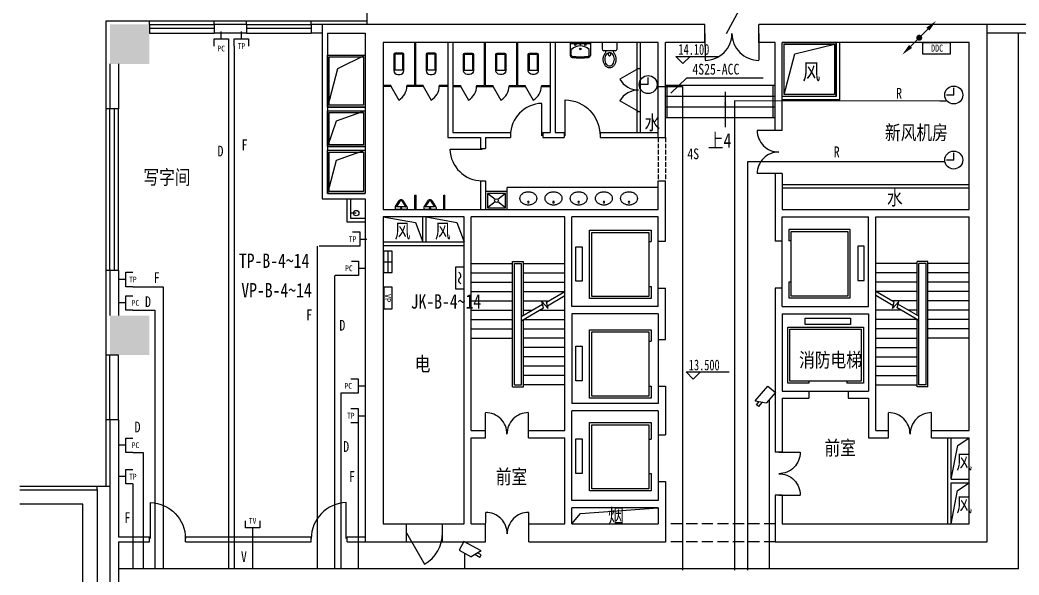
# Model space of a CAD drawing. Header units: millimetres. Extents: x -40825 to 38445, y -28915 to 29040.
# Drawn here: x -23048 to 4735, y 409 to 15854 of the extents above; entities that cross this region are included whole.
import ezdxf
from ezdxf.enums import TextEntityAlignment as Align

# ---------------------------------------------------------------- set-up
doc = ezdxf.new("R2010")
doc.units = ezdxf.units.MM
doc.linetypes.add('DASH', pattern=[0.35, 0.25, -0.1])
for name, color, linetype in [('COLUMN', 9, 'Continuous'), ('DD', 7, 'Continuous'), ('DIM', 3, 'Continuous'), ('EQUIP', 3, 'Continuous'), ('GROUND', 7, 'Continuous'), ('LVTRY', 6, 'Continuous'), ('LVTRY_WINDOW', 7, 'Continuous'), ('LWIRE', 4, 'Continuous'), ('S_SURFACE', 6, 'Continuous'), ('STAIR', 6, 'Continuous'), ('TEXT', 7, 'Continuous'), ('WALL', 4, 'Continuous'), ('WINDOW', 3, 'Continuous'), ('WIRE', 4, 'Continuous'), ('WLL1', 2, 'Continuous'), ('WLL2', 7, 'Continuous'), ('填充', 8, 'Continuous'), ('雨水管', 1, 'Continuous')]:
    doc.layers.add(name, color=color, linetype=linetype)
doc.styles.add('_COMPLEX', font='simsun.ttc', dxfattribs={"width": 0.6})
doc.styles.add('_SIMPLEX', font='simsun.ttc', dxfattribs={"width": 0.8})
doc.styles.add('DIM_FONT', font='simsun.ttc', dxfattribs={"width": 0.7})
doc.styles.add('HZ', font='', dxfattribs={"width": 0.7})
doc.styles.add('S', font='', dxfattribs={"width": 0.8})
doc.styles.get('HZ').set_extended_font_data('SimSun')
doc.styles.get('S').set_extended_font_data('SimSun')

# ---------------------------------------------------------------- blocks, each defined once
blk = doc.blocks.new('M_B14FAZ')
for p, q in [((-0.5, 0.5), (0.5, 0.5)), ((0.5, 0.0211), (-0.5, 0.0211)), ((-0.5, -0.5), (0.5, -0.5))]:
    blk.add_line(p, q)
blk = doc.blocks.new('M_B2IZH')
for p, q in [((-0.5, 0.5), (0.5, 0.5)), ((-0.5, -0.5), (0.5, -0.5))]:
    blk.add_line(p, q)
blk = doc.blocks.new('M_A2ZXL')
blk.add_line((-0.472, 0), (-0.472, -1))
blk.add_arc((-0.5, 0), 1, 271.6231, 0)
blk = doc.blocks.new('_LINKPT1')
blk.add_line((0, 0), (0, 0))
blk = doc.blocks.new('M_X40NMK')
for p, q in [((-0.5, 0.499), (-0.5, 0.999)), ((0.5, 0.999), (0.5, 0.499)), ((0.5, 0.499), (-0.5, 0.499)), ((0, 0.5), (0, 0))]:
    blk.add_line(p, q)
at = {"xscale": 0.002, "yscale": 0.002, "zscale": 0.002}
blk.add_blockref('_LINKPT1', (0, 0), dxfattribs=at)
at = {"style": '_COMPLEX', "width": 0.8, "flags": 8}
blk.add_attdef('$TEXT$', text='', height=0.4, dxfattribs=at).set_placement((0, 1), align=Align.MIDDLE_CENTER)
at = {"width": 0.8, "flags": 9}
blk.add_attdef('A', (0, 0), '', height=0.00002, dxfattribs=at)
blk = doc.blocks.new('_X0XZV')
for p, q in [((-0.5, 0.499), (-0.5, 0.999)), ((0.5, 0.999), (0.5, 0.499)), ((0.5, 0.499), (-0.5, 0.499)), ((0, 0.5), (0, 0))]:
    blk.add_line(p, q)
at = {"xscale": 0.002, "yscale": 0.002, "zscale": 0.002}
for p in [(-0.5, 0.999), (-0.5, 0.749), (0.5, 0.999), (0.5, 0.749), (0, 0), (0, 0)]:
    blk.add_blockref('_LINKPT1', p, dxfattribs=at)
at = {"style": '_SIMPLEX', "width": 0.8, "flags": 8}
blk.add_attdef('$TEXT$', text='', height=0.4, dxfattribs=at).set_placement((0, 1.176), align=Align.MIDDLE_CENTER)
at = {"flags": 9}
blk.add_attdef('A', (0, 0), '', height=0.00002, dxfattribs=at)
blk = doc.blocks.new('_FZH')
blk.add_solid([(0.5, 0.5), (0.5, -0.5), (-0.5, 0.5), (-0.5, -0.5)])
blk = doc.blocks.new('_LV4')
blk.add_lwpolyline([(0, -520, 0.078966), (92, -505, 0.088152), (166, -466, 0.105269), (218, -403, 0.121685), (235, -335, 0.121685), (218, -267, 0.105269), (166, -204, 0.088152), (92, -165, 0.078966), (0, -150, 0.078966), (-92, -165, 0.088152), (-166, -204, 0.105269), (-218, -267, 0.121685), (-235, -335, 0.121685), (-218, -403, 0.105269), (-166, -466, 0.088152), (-92, -505, 0.078966)], format="xyb", close=True)
blk.add_circle((0, -230), 20)
blk = doc.blocks.new('M_X41FTT')
for p, q in [((-0.5, 0.499), (-0.5, 0.999)), ((0.5, 0.999), (0.5, 0.499)), ((0.5, 0.499), (-0.5, 0.499)), ((0, 0.5), (0, 0))]:
    blk.add_line(p, q)
at = {"xscale": 0.002, "yscale": 0.002, "zscale": 0.002}
blk.add_blockref('_LINKPT1', (0, 0), dxfattribs=at)
at = {"style": '_COMPLEX', "width": 0.8, "flags": 8}
blk.add_attdef('$TEXT$', text='', height=0.4, dxfattribs=at).set_placement((0, 1), align=Align.MIDDLE_CENTER)
at = {"width": 0.8, "flags": 9}
blk.add_attdef('A', (0, 0), '', height=0.00002, dxfattribs=at)
blk = doc.blocks.new('M_A3PTU')
for p, q in [((-0.5, 0), (-0.499, -0.498)), ((0.5, 0), (0.499, -0.498))]:
    blk.add_line(p, q)
for centre, start, end in [((-0.498, -0.001), 269.885, 0.0763), ((0.498, -0.001), 179.9237, 270.115)]:
    blk.add_arc(centre, 0.498, start, end)
blk = doc.blocks.new('M_A1SFU')
blk.add_line((-0.5, 0), (0, -0.866))
blk.add_arc((-0.5, 0), 1, 300, 0)
blk = doc.blocks.new('M_I71UQN')
for p, q in [((-0.85, 0.1), (-0.557, 0.1)), ((-0.85, -0.1), (-0.85, 0.1)), ((-0.7, 0.35), (0.65, 0.35)), ((-0.7, 0.35), (-0.3, -0.35)), ((0.65, 0.35), (0.65, -0.35)), ((-0.85, -0.1), (-0.443, -0.1)), ((0.65, -0.35), (-0.3, -0.35))]:
    blk.add_line(p, q)
at = {"xscale": 0.002, "yscale": 0.002, "zscale": 0.002}
for p in [(0, 0.35), (0.65, 0), (0, -0.35)]:
    blk.add_blockref('_LINKPT1', p, dxfattribs=at)
at = {"width": 0.8, "flags": 9}
blk.add_attdef('A', (0, 0), '', height=0.00002, dxfattribs=at)
blk = doc.blocks.new('_LV7')
for p, q in [((-170, -61), (-170, 0)), ((-170, 0), (170, 0)), ((170, -61), (170, 0)), ((-162, -88), (-69, -231)), ((-124, -91), (-43, -216)), ((-116, -76), (116, -76)), ((43, -216), (124, -91)), ((69, -231), (162, -88))]:
    blk.add_line(p, q)
blk.add_circle((0, -38), 17.7)
for centre, radius, start, end in [((-120, -61), 50, 180, 213.0863), ((-116, -86), 10, 90, 213.0863), ((0, -191), 80, 210, 330), ((0, -191), 50, 210, 330), ((116, -86), 10, 326.9137, 90), ((120, -61), 50, 326.9137, 0)]:
    blk.add_arc(centre, radius, start, end)
blk = doc.blocks.new('_DBLK')
blk.add_line((-0.5, 0), (0, -0.866))
blk.add_arc((-0.5, 0), 1, 300, 0)
blk = doc.blocks.new('_LV6')
for p, q in [((-140, -340), (-140, -780)), ((-110, -340), (-110, -770)), ((100, -300), (-100, -300)), ((100, -330), (-100, -330)), ((110, -770), (110, -340)), ((140, -780), (140, -340)), ((140, -770), (-140, -770)), ((-30, -890), (30, -890))]:
    blk.add_line(p, q)
for centre, radius, start, end in [((-100, -340), 40, 90, 180), ((-100, -340), 10, 90, 180), ((100, -340), 40, 0, 90), ((100, -340), 10, 0, 90), ((-30, -780), 110, 180, 270), ((30, -780), 110, 270, 0)]:
    blk.add_arc(centre, radius, start, end)
blk = doc.blocks.new('M_Z31WKJ')
for p, q in [((0.75, 0.6), (-0.75, 0.6)), ((-0.75, 0.6), (-0.75, 0)), ((-0.75, 0.3), (0.75, 0.3)), ((-0.75, 0), (0.75, 0)), ((0, 0), (0, 0.6)), ((0.75, 0), (0.75, 0.6))]:
    blk.add_line(p, q)
for p in [(-0.75, 0.3), (0, 0.6), (0, 0), (0.75, 0.3)]:
    blk.add_blockref('_LINKPT1', p)
at = {"width": 0.8, "flags": 9}
blk.add_attdef('A', (0, 0), '', height=0.00002, dxfattribs=at)
blk = doc.blocks.new('M_Z0')
for p, q in [((0.75, 0.6), (-0.75, 0.6)), ((-0.75, 0.6), (-0.75, 0)), ((-0.75, 0), (0.75, 0)), ((0.75, 0), (0.75, 0.6))]:
    blk.add_line(p, q)
for p in [(-0.75, 0.3), (0, 0.6), (0, 0), (0.75, 0.3)]:
    blk.add_blockref('_LINKPT1', p)
at = {"width": 0.8, "flags": 9}
blk.add_attdef('A', (0, 0), '', height=0.00003, dxfattribs=at)
blk = doc.blocks.new('_Z0SRU')
for name, p, xscale, yscale, zscale in [('M_Z0', (0, -0.15), 0.5, 0.5, 0.5), ('_LINKPT1', (-0.375, 0), 0.004, 0.004, 0.004), ('_LINKPT1', (0, 0.15), 0.004, 0.004, 0.004), ('_LINKPT1', (0.375, 0), 0.004, 0.004, 0.004), ('_LINKPT1', (0, -0.15), 0.004, 0.004, 0.004)]:
    blk.add_blockref(name, p, dxfattribs=dict(xscale=xscale, yscale=yscale, zscale=zscale))
at = {"style": '_SIMPLEX', "flags": 8}
blk.add_attdef('$TEXT$', text='', height=0.2, dxfattribs=at).set_placement((0, 0), align=Align.MIDDLE_CENTER)
at = {"flags": 9}
blk.add_attdef('A', (0, 0), '', height=0.00004, dxfattribs=at)
blk = doc.blocks.new('_LV12')
for p, q in [((-250, -50), (-39, -219)), ((39, -219), (250, -50)), ((-250, -450), (-39, -281)), ((39, -281), (250, -450))]:
    blk.add_line(p, q)
for points in [[(300, -500), (300, 0), (-300, 0), (-300, -500)], [(250, -450), (250, -50), (-250, -50), (-250, -450)]]:
    blk.add_lwpolyline(points, close=True)
blk.add_circle((0, -250), 50)
blk = doc.blocks.new('M_Z7')
for p, q in [((-0.75, 0.6), (-0.75, 0)), ((0.75, 0.6), (-0.75, 0.6)), ((-0.75, 0), (0.75, 0)), ((0.75, 0), (0.75, 0.6))]:
    blk.add_line(p, q)
for centre, start, end in [((-0.16875, 0.16875), 37.8749837, 164.7448813), ((0.16875, 0.43125), 217.8749837, 344.7448813)]:
    blk.add_arc(centre, 0.21378, start, end)
for p in [(-0.75, 0.3), (0, 0.6), (0, 0), (0.75, 0.3)]:
    blk.add_blockref('_LINKPT1', p)
at = {"width": 0.8, "flags": 9}
blk.add_attdef('A', (0, 0), '', height=0.00003, dxfattribs=at)
blk.add_attdef('A', (0, 0), '', height=0.00003, dxfattribs=at)
blk = doc.blocks.new('_LV1')
for p, q in [((-280, 0), (280, 0)), ((-280, 0), (-280, -361)), ((280, 0), (280, -361)), ((-280, -29), (280, -29)), ((-251, -356), (-251, -214)), ((0, -29), (-90, -29)), ((-90, -29), (90, -29)), ((251, -356), (251, -215))]:
    blk.add_line(p, q)
for centre, radius in [((-139, -69), 15), ((1, -182), 24.9), ((0, -57), 8), ((139, -69), 15)]:
    blk.add_circle(centre, radius)
for centre, radius, start, end in [((-223, -214), 28, 133.1543, 180), ((0, -452), 354, 46.7581, 133.1543), ((223, -215), 28, 0, 46.7581), ((-224, -361), 56, 180, 263.481), ((-223, -356), 28, 180, 263.4984), ((0, 1600), 2029, 263.481, 276.519), ((0, 1600), 1997, 263.4984, 276.5122), ((223, -356), 28, 276.5122, 0), ((224, -361), 56, 276.519, 0)]:
    blk.add_arc(centre, radius, start, end)
blk = doc.blocks.new('_B0LUA')
at = {"linetype": 'DASH'}
for p, q in [((-0.5, 0.5), (0.5, 0.5)), ((-0.5, -0.5), (0.5, -0.5))]:
    blk.add_line(p, q, dxfattribs=at)
blk = doc.blocks.new('BGFH')
for p, q in [((-200, 200), (1000, 200)), ((-200, 200), (0, 0)), ((0, 0), (200, 200))]:
    blk.add_line(p, q)
at = {"style": 'HZ', "width": 0.7}
blk.add_attdef('BG', (-124, 245), '', height=300, dxfattribs=at)
blk = doc.blocks.new('M_A0GGR')
for p, q in [((-0.5, 0), (-0.25, -0.433)), ((0.5, 0), (0.25, -0.433))]:
    blk.add_line(p, q)
for centre, start, end in [((-0.5, 0), 300, 0), ((0.5, 0), 180, 240)]:
    blk.add_arc(centre, 0.5, start, end)
blk = doc.blocks.new('M_B3KKM')
at = {"linetype": 'DASH'}
for p, q in [((-0.5, 0.5), (0.5, 0.5)), ((-0.5, -0.5), (0.5, -0.5))]:
    blk.add_line(p, q, dxfattribs=at)
blk = doc.blocks.new('_LV5')
for p, q in [((210, 0), (-210, 0)), ((-210, 0), (-210, -180)), ((210, -180), (210, 0)), ((160, -230), (-160, -230)), ((-101, -230), (-101, -254)), ((101, -230), (101, -254))]:
    blk.add_line(p, q)
blk.add_lwpolyline([(-135, -469, 0.080312), (-123, -544, 0.089014), (-92, -602, 0.104918), (-46, -639, 0.119812), (0, -650, 0.119812), (46, -639, 0.104918), (92, -602, 0.089014), (123, -544, 0.080312), (135, -469, 0.080312), (123, -395, 0.089014), (92, -337, 0.104918), (46, -300, 0.119812), (0, -288, 0.119812), (-46, -300, 0.104918), (-92, -337, 0.089014), (-123, -395, 0.080312)], format="xyb", close=True)
for points in [[(-39, -318, 0.073567), (-36, -339, 0.084454), (-27, -356, 0.10642), (-14, -368, 0.129709), (0, -372, 0.129709), (14, -368, 0.10642), (27, -356, 0.084454), (36, -339, 0.073567), (39, -318, 0.073567), (36, -298, 0.014016), (35, -295, 0.10642)], [(-35, -295, 0.013578), (-36, -298, 0.073567), (-39, -318, 0.073567)]]:
    blk.add_lwpolyline(points, format="xyb")
for centre, radius, start, end in [((-160, -180), 50, 180, 270), ((-151, -254), 50, 314.8144, 0), ((151, -254), 50, 180, 225.2555), ((160, -180), 50, 270, 0), ((102, -469), 287, 161.6333, 180), ((102, -469), 287, 180, 198.3667), ((52, -453), 235, 141.2863, 161.6333), ((20, -427), 194, 134.8144, 141.2863), ((-20, -427), 194, 38.7137, 45.2555), ((-52, -453), 235, 18.3667, 38.7137), ((-102, -469), 287, 0, 18.3667), ((-102, -469), 287, 341.6333, 0), ((52, -486), 235, 198.3667, 218.7137), ((20, -512), 194, 218.7137, 242.6714), ((0, -551), 150, 242.6714, 270), ((0, -551), 150, 270, 297.3286), ((-20, -512), 194, 297.3286, 321.2863), ((-52, -486), 235, 321.2863, 341.6333)]:
    blk.add_arc(centre, radius, start, end)
blk = doc.blocks.new('M_Z17IIN')
for q in [(-0.4, 0), (0, 0.4)]:
    blk.add_line((0, 0), q)
blk.add_circle((0, 0), 0.5)
for p in [(-0.5, 0), (0, 0.5), (0.5, 0), (0, -0.5)]:
    blk.add_blockref('_LINKPT1', p)
at = {"width": 0.8, "flags": 9}
blk.add_attdef('A', (0, 0), '', height=0.00002, dxfattribs=at)
blk = doc.blocks.new('_ARROW')
blk.add_solid([(0, 0), (-1, 0.1), (-1, -0.1)])
blk = doc.blocks.new('_I4DUM')
for p, q in [((0.975, 0.78), (-0.975, 0.78)), ((-0.975, 0.78), (-0.975, 0)), ((0.975, 0), (0.975, 0.78)), ((-0.975, 0), (0.975, 0))]:
    blk.add_line(p, q)
at = {"xscale": 0.002, "yscale": 0.002, "zscale": 0.002}
for p in [(0, 0.78), (-0.975, 0.39), (0, 0), (0.975, 0.39)]:
    blk.add_blockref('_LINKPT1', p, dxfattribs=at)
at = {"style": '_SIMPLEX', "width": 0.75, "flags": 8}
blk.add_attdef('$TEXT$', text='', height=0.5, dxfattribs=at).set_placement((-0.035, 0.381), align=Align.MIDDLE_CENTER)
at = {"flags": 9}
blk.add_attdef('A', (0, 0), '', height=0.00002, dxfattribs=at)
blk = doc.blocks.new('_WRLD1')
for p, q in [((0.687, 0.687), (0.104, 0.104)), ((0.104, 0.104), (0.104, 0.104)), ((-0.104, -0.104), (-0.104, -0.104))]:
    blk.add_line(p, q)
at = {"const_width": 0.208}
blk.add_lwpolyline([(-0.104, 0, 1), (0.104, 0, 1)], format="xyb", close=True, dxfattribs=at)
blk.add_solid([(0.495, 0.707), (0.707, 0.495), (1.167, 1.167)])
at = {"width": 0.8, "flags": 9}
blk.add_attdef('A', (0, 0), '', height=0.00002, dxfattribs=at)
blk = doc.blocks.new('_WRLD2')
for p, q in [((0.104, 0.104), (0.104, 0.104)), ((-0.687, -0.687), (-0.104, -0.104)), ((-0.104, -0.104), (-0.104, -0.104))]:
    blk.add_line(p, q)
at = {"const_width": 0.208}
blk.add_lwpolyline([(0.104, 0, 1), (-0.104, 0, 1)], format="xyb", close=True, dxfattribs=at)
blk.add_solid([(-0.495, -0.707), (-0.707, -0.495), (-1.167, -1.167)])
at = {"width": 0.8, "flags": 9}
blk.add_attdef('A', (0, 0), '', height=0.00002, rotation=180, dxfattribs=at)

msp = doc.modelspace()

# ---------------------------------------------------------------- linework, layer by layer
at = {"layer": 'DD', "linetype": 'DASH'}
for q in [(4719.5, 15488.9), (-20307.8, 577.2)]:
    msp.add_line((4719.5, 577.2), q, dxfattribs=at)
at = {"layer": 'DD'}
for p, q in [((-4512.1, 14235.2), (-4947.5, 13814.3)), ((-2377.6, 14235.2), (-4512.1, 14235.2))]:
    msp.add_line(p, q, dxfattribs=at)
at = {"layer": 'GROUND'}
for p, q in [((-12297.8, 1828.9), (-11297.8, 1828.9)), ((-12297.8, 1328.9), (-11297.8, 1328.9))]:
    msp.add_line(p, q, dxfattribs=at)
for points in [[(-14497.8, 14878.9), (-13447.8, 14878.9), (-13447.8, 13428.9), (-14497.8, 13428.9)], [(-14447.8, 14828.9), (-13497.8, 14828.9), (-13497.8, 13478.9), (-14447.8, 13478.9)], [(-14497.8, 13328.9), (-13447.8, 13328.9), (-13447.8, 12328.9), (-14497.8, 12328.9)], [(-14447.8, 13278.9), (-13497.8, 13278.9), (-13497.8, 12378.9), (-14447.8, 12378.9)], [(-14497.8, 12228.9), (-13447.8, 12228.9), (-13447.8, 11028.9), (-14497.8, 11028.9)], [(-14447.8, 12178.9), (-13497.8, 12178.9), (-13497.8, 11078.9), (-14447.8, 11078.9)]]:
    msp.add_lwpolyline(points, close=True, dxfattribs=at)
for points in [[(-13447.8, 14878.9), (-14220.7, 14494.7), (-14497.8, 13428.9)], [(-13447.8, 13328.9), (-14255, 13042.5), (-14497.8, 12328.9)], [(-13447.8, 12228.9), (-14255, 11942.5), (-14497.8, 11028.9)]]:
    msp.add_lwpolyline(points, dxfattribs=at)
at = {"layer": 'LVTRY'}
for p, q in [((-12077.8, 15228.9), (-12077.8, 14028.9)), ((-12047.8, 15228.9), (-12047.8, 14028.9)), ((-10137.8, 15228.9), (-10137.8, 14028.9)), ((-10107.8, 15228.9), (-10107.8, 14028.9)), ((-9237.8, 15228.9), (-9237.8, 14028.9)), ((-9207.8, 15228.9), (-9207.8, 14028.9)), ((-12737.8, 14028.9), (-12947.8, 14028.9)), ((-12737.8, 13998.9), (-12947.8, 13998.9)), ((-12737.8, 14028.9), (-12737.8, 13998.9)), ((-12077.8, 14028.9), (-12287.8, 14028.9)), ((-12287.8, 14028.9), (-12287.8, 13998.9)), ((-11837.8, 13998.9), (-12287.8, 13998.9)), ((-11837.8, 14028.9), (-12047.8, 14028.9)), ((-11837.8, 14028.9), (-11837.8, 13998.9)), ((-11147.8, 14028.9), (-11387.8, 14028.9)), ((-11387.8, 14028.9), (-11387.8, 13998.9)), ((-11147.8, 13998.9), (-11387.8, 13998.9)), ((-11007.8, 14028.9), (-10797.8, 14028.9)), ((-11007.8, 13998.9), (-10797.8, 13998.9)), ((-10797.8, 14028.9), (-10797.8, 13998.9)), ((-10347.8, 14028.9), (-10137.8, 14028.9)), ((-10347.8, 14028.9), (-10347.8, 13998.9)), ((-10347.8, 13998.9), (-9897.8, 13998.9)), ((-10107.8, 14028.9), (-9897.8, 14028.9)), ((-9897.8, 14028.9), (-9897.8, 13998.9)), ((-9447.8, 14028.9), (-9237.8, 14028.9)), ((-9447.8, 14028.9), (-9447.8, 13998.9)), ((-9447.8, 13998.9), (-8997.8, 13998.9)), ((-9207.8, 14028.9), (-8997.8, 14028.9)), ((-8997.8, 14028.9), (-8997.8, 13998.9)), ((-8547.8, 14028.9), (-8307.8, 14028.9)), ((-8547.8, 14028.9), (-8547.8, 13998.9)), ((-8547.8, 13998.9), (-8307.8, 13998.9)), ((-5297.8, 11188.9), (-9497.8, 11188.9)), ((-9497.8, 11078.9), (-9497.8, 11188.9)), ((-12062.8, 10578.9), (-12062.8, 10978.9)), ((-12062.8, 10978.9), (-12032.8, 10978.9)), ((-12032.8, 10578.9), (-12032.8, 10978.9)), ((-11262.8, 10578.9), (-11262.8, 10978.9)), ((-11262.8, 10978.9), (-11232.8, 10978.9)), ((-11232.8, 10578.9), (-11232.8, 10978.9))]:
    msp.add_line(p, q, dxfattribs=at)
at = {"layer": 'S_SURFACE'}
for p, q in [((-13397.8, 21226.4), (-13397.8, 15728.9)), ((-19447.8, 15728.9), (-19447.8, 15828.9)), ((-17647.8, 15728.9), (-17647.8, 15828.9)), ((-16747.8, 15728.9), (-16747.8, 15828.9)), ((-14947.8, 15728.9), (-14947.8, 15828.9)), ((-20547.8, 13378.9), (-20647.8, 13378.9)), ((-20547.8, 8878.9), (-20647.8, 8878.9)), ((-20547.8, 6528.9), (-20647.8, 6528.9)), ((-20547.8, 6528.9), (-20647.8, 6528.9)), ((-20547.8, 4728.9), (-20647.8, 4728.9)), ((-23047.8, 2878.9), (-20547.8, 2878.9)), ((-20897.8, 2778.9), (-20897.8, 2878.9))]:
    msp.add_line(p, q, dxfattribs=at)
msp.add_lwpolyline([(-20647.8, 2878.9), (-20647.8, 15828.9), (-13397.8, 15828.9)], dxfattribs=at)
at = {"layer": 'STAIR'}
for p, q in [((-2047.8, 14028.9), (-5097.8, 14028.9)), ((-2047.8, 13728.9), (-5097.8, 13728.9)), ((-2047.8, 13428.9), (-5097.8, 13428.9)), ((-2047.8, 13128.9), (-5097.8, 13128.9)), ((-5555.3, 9688.5), (-5496.4, 9688.5)), ((-5297.8, 8395.2), (-5297.8, 9695.2)), ((-1847.8, 8395.2), (-1847.8, 9695.2)), ((-1607.8, 9707.2), (-1666.6, 9707.2)), ((-10497.8, 9078.9), (-9347.8, 9078.9)), ((-9347.8, 5648.9), (-9347.8, 9128.9)), ((-9347.8, 9128.9), (-9047.8, 9128.9)), ((-9297.8, 5698.9), (-9297.8, 9078.9)), ((-9297.8, 9078.9), (-9097.8, 9078.9)), ((-9097.8, 5698.9), (-9097.8, 9078.9)), ((-9047.8, 7635), (-9047.8, 9128.9)), ((-9047.8, 9078.9), (-7897.8, 9078.9)), ((1902.2, 9078.9), (752.2, 9078.9)), ((2202.2, 9128.9), (1902.2, 9128.9)), ((1902.2, 7635), (1902.2, 9128.9)), ((1952.2, 5698.9), (1952.2, 9078.9)), ((2152.2, 9078.9), (1952.2, 9078.9)), ((2152.2, 5698.9), (2152.2, 9078.9)), ((2202.2, 5648.9), (2202.2, 9128.9)), ((3352.2, 9078.9), (2202.2, 9078.9)), ((-10497.8, 8818.9), (-9347.8, 8818.9)), ((-9047.8, 8818.9), (-7897.8, 8818.9)), ((1902.2, 8818.9), (752.2, 8818.9)), ((3352.2, 8818.9), (2202.2, 8818.9)), ((-10497.8, 8558.9), (-9347.8, 8558.9)), ((-9047.8, 8558.9), (-7897.8, 8558.9)), ((-5555.3, 8438.5), (-5496.4, 8438.5)), ((-1607.8, 8557.2), (-1666.6, 8557.2)), ((1902.2, 8558.9), (752.2, 8558.9)), ((3352.2, 8558.9), (2202.2, 8558.9)), ((-10497.8, 8298.9), (-9347.8, 8298.9)), ((-9047.8, 8298.9), (-7897.8, 8298.9)), ((-8407.9, 8004.5), (-7897.8, 8298.9)), ((-8381.9, 7904), (-7897.8, 8183.5)), ((1902.2, 8298.9), (752.2, 8298.9)), ((1262.2, 8004.5), (752.2, 8298.9)), ((1236.3, 7904), (752.2, 8183.5)), ((3352.2, 8298.9), (2202.2, 8298.9)), ((-10497.8, 8038.9), (-9347.8, 8038.9)), ((-9091.1, 7610), (-8513.7, 7943.3)), ((-9091.1, 7494.5), (-8487.8, 7842.8)), ((-9047.8, 8038.9), (-8348.2, 8038.9)), ((-8487.8, 7842.8), (-8534.5, 8023.7)), ((-8534.5, 8023.7), (-8361.2, 7823.6)), ((-8361.2, 7823.6), (-8407.9, 8004.5)), ((1902.2, 8038.9), (1202.5, 8038.9)), ((1388.8, 8023.7), (1215.5, 7823.6)), ((1215.5, 7823.6), (1262.2, 8004.5)), ((1342.1, 7842.8), (1388.8, 8023.7)), ((1945.5, 7494.5), (1342.1, 7842.8)), ((1945.5, 7610), (1368.1, 7943.3)), ((3352.2, 8038.9), (2202.2, 8038.9)), ((-10497.8, 7778.9), (-9347.8, 7778.9)), ((-10497.8, 7518.9), (-9347.8, 7518.9)), ((-9047.8, 7778.9), (-8798.5, 7778.9)), ((-9047.8, 5648.9), (-9047.8, 7519.5)), ((-9047.8, 7518.9), (-7897.8, 7518.9)), ((-8598.5, 7778.9), (-7897.8, 7778.9)), ((1452.8, 7778.9), (752.2, 7778.9)), ((1902.2, 7518.9), (752.2, 7518.9)), ((1902.2, 7778.9), (1652.8, 7778.9)), ((1902.2, 5648.9), (1902.2, 7519.5)), ((3352.2, 7778.9), (2202.2, 7778.9)), ((3352.2, 7518.9), (2202.2, 7518.9)), ((-10497.8, 7258.9), (-9347.8, 7258.9)), ((-9047.8, 7258.9), (-7897.8, 7258.9)), ((1902.2, 7258.9), (752.2, 7258.9)), ((3352.2, 7258.9), (2202.2, 7258.9)), ((-10497.8, 6998.9), (-9347.8, 6998.9)), ((-7897.8, 6998.9), (-9047.8, 6998.9)), ((-5297.8, 6962.7), (-5297.8, 5662.7)), ((752.2, 6998.9), (1902.2, 6998.9)), ((3352.2, 6998.9), (2202.2, 6998.9)), ((-7897.8, 6738.9), (-9047.8, 6738.9)), ((-5555.3, 6918.3), (-5496.4, 6918.3)), ((752.2, 6738.9), (1902.2, 6738.9)), ((-7897.8, 6478.9), (-9047.8, 6478.9)), ((752.2, 6478.9), (1902.2, 6478.9)), ((-7897.8, 6218.9), (-9047.8, 6218.9)), ((752.2, 6218.9), (1902.2, 6218.9)), ((-7897.8, 5958.9), (-9047.8, 5958.9)), ((752.2, 5958.9), (1902.2, 5958.9)), ((-9347.8, 5648.9), (-9047.8, 5648.9)), ((-9297.8, 5698.9), (-9097.8, 5698.9)), ((-7897.8, 5698.9), (-9047.8, 5698.9)), ((-5555.3, 5668.3), (-5496.4, 5668.3)), ((-1106.8, 5806.8), (-1106.8, 5748)), ((-56.8, 5806.8), (-56.8, 5748)), ((752.2, 5698.9), (1902.2, 5698.9)), ((2202.2, 5648.9), (1902.2, 5648.9)), ((2152.2, 5698.9), (1952.2, 5698.9)), ((-1113.1, 5528.9), (-13.1, 5528.9)), ((-5555.3, 4188.5), (-5496.4, 4188.5)), ((-5297.8, 4312.7), (-5297.8, 3012.7)), ((-5555.3, 3238.5), (-5496.4, 3238.5))]:
    msp.add_line(p, q, dxfattribs=at)
for points in [[(-3435.5, 13858.7), (-3435.5, 12868.2)], [(-1666.6, 8557.2), (-1666.6, 8119.7), (44, 8119.7), (44, 10019.7), (-1666.6, 10019.7), (-1666.6, 9707.2)], [(-5496.4, 8438.5), (-5496.4, 8101), (-7207.1, 8101), (-7207.1, 10001), (-5496.4, 10001), (-5496.4, 9688.5)], [(-5496.4, 5668.3), (-5496.4, 5330.8), (-7207.1, 5330.8), (-7207.1, 7230.8), (-5496.4, 7230.8), (-5496.4, 6918.3)], [(-1106.8, 5748), (-1694.3, 5748), (-1694.3, 7308.6), (405.7, 7308.6), (405.7, 5748), (-56.8, 5748)], [(-5496.4, 3238.5), (-5496.4, 2751), (-7207.1, 2751), (-7207.1, 4651), (-5496.4, 4651), (-5496.4, 4188.5)]]:
    msp.add_lwpolyline(points, dxfattribs=at)
for points in [[(-5555.3, 9942.2), (-5555.3, 8159.8), (-7148.3, 8159.8), (-7148.3, 9942.2)], [(-1607.8, 9960.8), (-1607.8, 8178.5), (-14.8, 8178.5), (-14.8, 9960.8)], [(-7414.4, 9544.4), (-7414.4, 8582.6), (-7590.8, 8582.6), (-7590.8, 9544.4)], [(251.3, 9563), (251.3, 8601.3), (427.8, 8601.3), (427.8, 9563)], [(49, 7384.2), (-1212.7, 7384.2), (-1212.7, 7560.6), (49, 7560.6)], [(346.8, 5806.8), (-1635.5, 5806.8), (-1635.5, 7249.8), (346.8, 7249.8)], [(-5555.3, 7171.9), (-5555.3, 5389.6), (-7148.3, 5389.6), (-7148.3, 7171.9)], [(-7414.4, 6774.1), (-7414.4, 5812.4), (-7590.8, 5812.4), (-7590.8, 6774.1)], [(-5555.3, 4592.2), (-5555.3, 2809.8), (-7148.3, 2809.8), (-7148.3, 4592.2)], [(-7414.4, 4194.4), (-7414.4, 3232.6), (-7590.8, 3232.6), (-7590.8, 4194.4)]]:
    msp.add_lwpolyline(points, close=True, dxfattribs=at)
for points in [[(-9913, 5604.7, 0, 0, 0), (-9913, 9473.9, 0, 0, 0), (-8492.4, 9473.9, 0, 0, 0), (-8492.4, 8558.9, 100, 0, 0), (-8492.4, 8298.9, 0, 0, 0)], [(2767.3, 5604.7, 0, 0, 0), (2767.3, 9473.9, 0, 0, 0), (1346.7, 9473.9, 0, 0, 0), (1346.7, 8558.9, 100, 0, 0), (1346.7, 8298.9, 0, 0, 0)], [(-8492.4, 5604.7, 0, 0, 0), (-8492.4, 7518.9, 100, 0, 0), (-8492.4, 7778.9, 0, 0, 0)], [(1346.7, 5604.7, 0, 0, 0), (1346.7, 7518.9, 100, 0, 0), (1346.7, 7778.9, 0, 0, 0)]]:
    msp.add_lwpolyline(points, format="xyseb", dxfattribs=at)
at = {"layer": 'TEXT'}
for p, q in [((-5047.8, 13128.9), (-5047.8, 14028.9)), ((-2097.8, 13128.9), (-2097.8, 14028.9)), ((2852.2, 3078.9), (3352.2, 3078.9)), ((2852.2, 2978.9), (3352.2, 2978.9))]:
    msp.add_line(p, q, dxfattribs=at)
for points in [[(-3397.8, 15477.3), (-1431, 19114.5), (418.8, 19114.5)], [(-1797.8, 13778.9), (-1495.4, 14912.3), (-397.8, 15178.9)], [(-12947.8, 10378.9), (-12048.7, 10218.9), (-11847.8, 9679)], [(-11747.8, 10378.9), (-10898.8, 10218.9), (-10697.8, 9679)], [(2852.2, 3078.9), (3032.2, 4010.7), (3352.2, 4228.9)], [(2852.2, 1828.9), (3024.7, 2765.2), (3352.2, 2978.9)], [(-7697.8, 1828.9), (-7459.6, 2118), (-5297.8, 2278.9)]]:
    msp.add_lwpolyline(points, dxfattribs=at)
for points in [[(-1847.8, 15228.9), (-347.8, 15228.9), (-347.8, 13728.9), (-1847.8, 13728.9)], [(-1797.8, 15178.9), (-397.8, 15178.9), (-397.8, 13778.9), (-1797.8, 13778.9)]]:
    msp.add_lwpolyline(points, close=True, dxfattribs=at)
at = {"layer": 'WALL'}
for p, q in [((-19447.8, 15728.9), (-19447.8, 15488.9)), ((-16747.8, 15728.9), (-17647.8, 15728.9)), ((-17647.8, 15728.9), (-17647.8, 15488.9)), ((-16747.8, 15728.9), (-16747.8, 15488.9)), ((-14647.8, 15728.9), (-14947.8, 15728.9)), ((-14947.8, 15728.9), (-14947.8, 15488.9)), ((10852.2, 15728.9), (3852.2, 15728.9)), ((-16747.8, 15488.9), (-17647.8, 15488.9)), ((-14647.8, 15488.9), (-14947.8, 15488.9)), ((5452.2, 15488.9), (3852.2, 15488.9)), ((-11147.8, 15228.9), (-11147.8, 12578.9)), ((-11007.8, 15228.9), (-11007.8, 12718.9)), ((-8307.8, 15228.9), (-8307.8, 12718.9)), ((-8167.8, 15228.9), (-8167.8, 12718.9)), ((-347.8, 13728.9), (-347.8, 15228.9)), ((-247.8, 13628.9), (-247.8, 15228.9)), ((-20547.8, 14628.9), (-20547.8, 13378.9)), ((-20307.8, 14628.9), (-20307.8, 13378.9)), ((-347.8, 13728.9), (-1847.8, 13728.9)), ((-247.8, 13628.9), (-1847.8, 13628.9)), ((-20307.8, 13378.9), (-20547.8, 13378.9)), ((-14497.8, 13428.9), (-13447.8, 13428.9)), ((-14497.8, 13328.9), (-13447.8, 13328.9)), ((-11147.8, 12578.9), (-10237.8, 12578.9)), ((-11007.8, 12718.9), (-9407.8, 12718.9)), ((-10237.8, 12578.9), (-10237.8, 12278.9)), ((-10097.8, 12578.9), (-9407.8, 12578.9)), ((-10097.8, 12578.9), (-10097.8, 12278.9)), ((-9407.8, 12718.9), (-9407.8, 12578.9)), ((-8507.8, 12718.9), (-8307.8, 12718.9)), ((-8507.8, 12718.9), (-8507.8, 12578.9)), ((-8507.8, 12578.9), (-7916.7, 12578.9)), ((-8167.8, 12718.9), (-7916.7, 12718.9)), ((-7916.7, 12718.9), (-7916.7, 12578.9)), ((-6916.7, 12718.9), (-5297.8, 12718.9)), ((-6916.7, 12718.9), (-6916.7, 12578.9)), ((-6916.7, 12578.9), (-5297.8, 12578.9)), ((-14497.8, 12328.9), (-13447.8, 12328.9)), ((-14497.8, 12228.9), (-13447.8, 12228.9)), ((-10237.8, 12278.9), (-10097.8, 12278.9)), ((-10237.8, 11378.9), (-10237.8, 10578.9)), ((-10237.8, 11378.9), (-10097.8, 11378.9)), ((-10097.8, 11378.9), (-10097.8, 10578.9)), ((-20307.8, 8878.9), (-20547.8, 8878.9)), ((-20547.8, 8878.9), (-20547.8, 7628.9)), ((-20307.8, 8878.9), (-20307.8, 7628.9)), ((-20307.8, 6528.9), (-20547.8, 6528.9)), ((-20547.8, 4728.9), (-20547.8, -471.1)), ((-20307.8, 4728.9), (-20547.8, 4728.9)), ((-20307.8, 4728.9), (-20307.8, 1468.9)), ((-20307.8, 1468.9), (-19447.8, 1468.9)), ((-19447.8, 1328.9), (-19447.8, 1468.9)), ((-18447.8, 1468.9), (-14947.8, 1468.9)), ((-18447.8, 1328.9), (-18447.8, 1468.9)), ((-14947.8, 1328.9), (-14947.8, 1468.9)), ((-13947.8, 1328.9), (-13947.8, 1468.9)), ((-13947.8, 1468.9), (-13447.8, 1468.9)), ((-20307.8, 1328.9), (-20307.8, -471.1)), ((-20307.8, 1328.9), (-19447.8, 1328.9)), ((-18447.8, 1328.9), (-14947.8, 1328.9)), ((-13947.8, 1328.9), (-13447.8, 1328.9))]:
    msp.add_line(p, q, dxfattribs=at)
at = {"layer": 'WIRE'}
for p, q in [((-17251.4, 15129.3), (-17251.4, 577.2)), ((-17089.5, 15129.3), (-17089.5, 577.2)), ((-14774.8, 577.2), (-14774.8, 9556.7)), ((-13798.1, 9556.7), (-14725.4, 9556.7)), ((-14301.7, 8744.2), (-14301.7, 577.2)), ((-13829.3, 8744.2), (-14283.6, 8744.2)), ((-19908.2, 8431.8), (-19069.4, 8431.8)), ((-19069.4, 8431.8), (-19069.4, 577.2)), ((-19908.2, 7781.3), (-19298.4, 7781.3)), ((-19298.4, 7781.3), (-19298.4, 577.2)), ((-14124.3, 5470.6), (-14124.3, 577.2)), ((-13847.4, 5470.6), (-14124.3, 5470.6)), ((-2205.1, 577.2), (-2205.1, 5287.9)), ((-13647.4, 4643.3), (-13647.4, 577.2)), ((-19908.2, 3821.6), (-19623.6, 3821.6)), ((-19623.6, 3821.6), (-19623.6, 577.2)), ((-19908.2, 2947), (-19908.2, 577.2)), ((-16578.3, 1518.9), (-16578.3, 577.2)), ((-10682.8, 1015.8), (-10682.8, 577.2))]:
    msp.add_line(p, q, dxfattribs=at)
at = {"layer": 'WLL1'}
for p, q in [((-3997.8, 15728.9), (-14647.8, 15728.9)), ((-14647.8, 15728.9), (-14647.8, 10878.9)), ((-13297.8, 15728.9), (-13447.8, 15728.9)), ((-3997.8, 15228.9), (-3997.8, 15728.9)), ((3852.2, 15728.9), (-2497.8, 15728.9)), ((-2497.8, 15228.9), (-2497.8, 15728.9)), ((3852.2, 1328.9), (3852.2, 15728.9)), ((-14497.8, 15488.9), (-14497.8, 11028.9)), ((-14497.8, 15488.9), (-13447.8, 15488.9)), ((-13447.8, 15488.9), (-13447.8, 11028.9)), ((-13447.8, 15488.9), (-13447.8, 11028.9)), ((-5297.8, 15228.9), (-12947.8, 15228.9)), ((-12947.8, 15228.9), (-12947.8, 10578.9)), ((-5297.8, 12578.9), (-5297.8, 15228.9)), ((-3997.8, 15228.9), (-5097.8, 15228.9)), ((-5097.8, 12578.9), (-5097.8, 15228.9)), ((-2047.8, 15228.9), (-2497.8, 15228.9)), ((-2047.8, 12779), (-2047.8, 15228.9)), ((3352.2, 15228.9), (-1847.8, 15228.9)), ((-1847.8, 12779), (-1847.8, 15228.9)), ((3352.2, 10578.9), (3352.2, 15228.9)), ((-5297.8, 12578.9), (-5097.8, 12578.9)), ((-1847.8, 12779), (-2047.8, 12779)), ((-2047.8, 11579), (-2047.8, 9695.2)), ((-1847.8, 11579), (-2047.8, 11579)), ((-1847.8, 11579), (-1847.8, 10578.9)), ((-5297.8, 10578.9), (-5297.8, 11378.9)), ((-5297.8, 11378.9), (-5097.8, 11378.9)), ((-5097.8, 9695.2), (-5097.8, 11378.9)), ((-14647.8, 10878.9), (-13447.8, 10878.9)), ((-14497.8, 11028.9), (-13447.8, 11028.9)), ((-13447.8, 10878.9), (-13447.8, 1328.9)), ((-12947.8, 10578.9), (-5297.8, 10578.9)), ((-1847.8, 10578.9), (3352.2, 10578.9)), ((-12947.8, 10378.9), (-12947.8, 1828.9)), ((-10697.8, 10378.9), (-12947.8, 10378.9)), ((-10697.8, 1828.9), (-10697.8, 10378.9)), ((-10497.8, 4428.9), (-10497.8, 10378.9)), ((-7897.8, 10378.9), (-10497.8, 10378.9)), ((-7897.8, 4428.9), (-7897.8, 10378.9)), ((-5297.8, 10378.9), (-7697.8, 10378.9)), ((-5297.8, 10378.9), (-7697.8, 10378.9)), ((-7497.8, 10378.9), (-7697.8, 10378.9)), ((-7697.8, 7878.9), (-7697.8, 10378.9)), ((-5297.8, 9695.2), (-5297.8, 10378.9)), ((-1847.8, 10378.9), (552.2, 10378.9)), ((-1847.8, 9695.2), (-1847.8, 10378.9)), ((552.2, 7878.9), (552.2, 10378.9)), ((752.2, 4428.9), (752.2, 10378.9)), ((752.2, 10378.9), (3352.2, 10378.9)), ((3352.2, 4428.9), (3352.2, 10378.9)), ((3352.2, 4428.9), (3352.2, 10378.9)), ((-5297.8, 9695.2), (-5097.8, 9695.2)), ((-1847.8, 9695.2), (-2047.8, 9695.2)), ((-5297.8, 7878.9), (-5297.8, 8395.2)), ((-5297.8, 8395.2), (-5097.8, 8395.2)), ((-5097.8, 6962.7), (-5097.8, 8395.2)), ((-2047.8, 8395.2), (-2047.8, 3829.4)), ((-1847.8, 8395.2), (-2047.8, 8395.2)), ((-1847.8, 7878.9), (-1847.8, 8395.2)), ((-5297.8, 7878.9), (-7697.8, 7878.9)), ((-1847.8, 7878.9), (552.2, 7878.9)), ((-5297.8, 7678.9), (-7697.8, 7678.9)), ((-7697.8, 7678.9), (-7697.8, 5178.9)), ((-5297.8, 7678.9), (-5297.8, 6962.7)), ((-1847.8, 7678.9), (552.2, 7678.9)), ((-1847.8, 7678.9), (-1847.8, 5528.9)), ((552.2, 7678.9), (552.2, 5528.9)), ((-5297.8, 6962.7), (-5097.8, 6962.7)), ((-5297.8, 5662.7), (-5097.8, 5662.7)), ((-5297.8, 5662.7), (-5297.8, 5178.9)), ((-5097.8, 5662.7), (-5097.8, 4312.7)), ((-1847.8, 5528.9), (-1113.1, 5528.9)), ((-1847.8, 5328.9), (-1847.8, 3829.4)), ((-1847.8, 5328.9), (-1113.1, 5328.9)), ((-1113.1, 5528.9), (-1113.1, 5328.9)), ((-13.1, 5528.9), (-13.1, 5328.9)), ((-13.1, 5528.9), (552.2, 5528.9)), ((-13.1, 5328.9), (552.2, 5328.9)), ((552.2, 5328.9), (552.2, 4228.9)), ((-5297.8, 5178.9), (-7697.8, 5178.9)), ((-5297.8, 4978.9), (-7697.8, 4978.9)), ((-7697.8, 2478.9), (-7697.8, 4978.9)), ((-5297.8, 4978.9), (-5297.8, 4312.7)), ((-10497.8, 4428.9), (-10104.3, 4428.9)), ((-10497.8, 1828.9), (-10497.8, 4228.9)), ((-10497.8, 4228.9), (-10104.3, 4228.9)), ((-10104.3, 4228.9), (-10104.3, 4428.9)), ((-8904.3, 4228.9), (-8904.3, 4428.9)), ((-8904.3, 4428.9), (-7897.8, 4428.9)), ((-8904.3, 4228.9), (-7897.8, 4228.9)), ((-7897.8, 1828.9), (-7897.8, 4228.9)), ((-5297.8, 4312.7), (-5097.8, 4312.7)), ((552.2, 4228.9), (1105.8, 4228.9)), ((752.2, 4428.9), (1105.8, 4428.9)), ((1105.8, 4228.9), (1105.8, 4428.9)), ((2305.8, 4228.9), (2305.8, 4428.9)), ((2305.8, 4428.9), (3352.2, 4428.9)), ((2305.8, 4228.9), (3352.2, 4228.9)), ((3352.2, 1828.9), (3352.2, 4228.9)), ((-1847.8, 3829.4), (-2047.8, 3829.4)), ((-23047.8, 2778.9), (-20897.8, 2778.9)), ((-20897.8, 2778.9), (-20897.8, -8671.1)), ((-5297.8, 3012.7), (-5097.8, 3012.7)), ((-5297.8, 3012.7), (-5297.8, 2478.9)), ((-5097.8, 3012.7), (-5097.8, 1828.9)), ((-2047.8, 2629.4), (-2047.8, 1828.9)), ((-1847.8, 2629.4), (-2047.8, 2629.4)), ((-1847.8, 2629.4), (-1847.8, 1828.9)), ((-21297.8, 2378.9), (-23047.8, 2378.9)), ((-21297.8, -6721.1), (-21297.8, 2378.9)), ((-5297.8, 2478.9), (-7697.8, 2478.9)), ((-5297.8, 2278.9), (-7697.8, 2278.9)), ((-7697.8, 1828.9), (-7697.8, 2278.9)), ((-5297.8, 2278.9), (-5297.8, 1828.9)), ((-12947.8, 1828.9), (-12297.8, 1828.9)), ((-12297.8, 1328.9), (-12297.8, 1828.9)), ((-11297.8, 1828.9), (-10697.8, 1828.9)), ((-11297.8, 1328.9), (-11297.8, 1828.9)), ((-10497.8, 1828.9), (-10098, 1828.9)), ((-10098, 1328.9), (-10098, 1828.9)), ((-8898, 1328.9), (-8898, 1828.9)), ((-8898, 1828.9), (-7897.8, 1828.9)), ((-7697.8, 1828.9), (-5297.8, 1828.9)), ((-5097.8, 1828.9), (-5097.8, 1328.9)), ((-2047.8, 1828.9), (-2047.8, 1328.9)), ((-1847.8, 1828.9), (3352.2, 1828.9)), ((-13447.8, 1328.9), (-12297.8, 1328.9)), ((-11297.8, 1328.9), (-10098, 1328.9)), ((-8898, 1328.9), (-5097.8, 1328.9)), ((-5297.8, 1328.9), (-5097.8, 1328.9)), ((-2047.8, 1328.9), (3852.2, 1328.9))]:
    msp.add_line(p, q, dxfattribs=at)
at = {"layer": 'WLL2'}
for p, q in [((-5897.8, 15228.9), (-5897.8, 12718.9)), ((-5797.8, 15228.9), (-5797.8, 12718.9)), ((-5897.8, 14503.9), (-5797.8, 14503.9)), ((-5897.8, 13303.9), (-5797.8, 13303.9)), ((-1847.8, 11278.9), (3352.2, 11278.9)), ((-1847.8, 11178.9), (3352.2, 11178.9)), ((-11847.8, 9679), (-11847.8, 10378.9)), ((-11747.8, 9679), (-11747.8, 10378.9)), ((-12947.8, 9679), (-10697.8, 9679)), ((-12947.8, 9579), (-10697.8, 9579)), ((2752.2, 1828.9), (2752.2, 4228.9)), ((2852.2, 3078.9), (2852.2, 4228.9)), ((2852.2, 1828.9), (2852.2, 2978.9))]:
    msp.add_line(p, q, dxfattribs=at)
at = {"layer": '填充', "color": 4}
for p, q in [((-5328.6, 14006.5), (-4619.7, 14006.5)), ((-4619.7, 14006.5), (-4619.7, 540.5)), ((-3177.5, 13599.4), (-3177.5, 540.5)), ((2531.8, 13590.5), (-3177.5, 13599.4)), ((2704.9, 13590.5), (2531.8, 13590.5)), ((-2817, 11906.3), (-2817, 540.5)), ((2497.2, 11906.3), (-2817, 11906.3)), ((2670.3, 11906.3), (2497.2, 11906.3))]:
    msp.add_line(p, q, dxfattribs=at)
at = {"layer": '雨水管'}
for p, q in [((-13947.8, 10228.9), (-13947.8, 10878.9)), ((-13847.8, 10328.9), (-13847.8, 10878.9)), ((-13697.8, 10478.9), (-13847.8, 10478.9)), ((-13447.8, 10328.9), (-13847.8, 10328.9)), ((-13447.8, 10228.9), (-13947.8, 10228.9))]:
    msp.add_line(p, q, dxfattribs=at)
msp.add_circle((-13697.8, 10478.9), 75, dxfattribs=at)

# ---------------------------------------------------------------- block references
at = {"layer": 'COLUMN', "xscale": 1100, "yscale": 1100, "zscale": 1100}
for p in [(-19997.8, 15178.9), (-19997.8, 7078.9)]:
    msp.add_blockref('_FZH', p, dxfattribs=at)
at = {"layer": 'DIM'}
for p, values in [((-4611.1, 14640.8), {'BG': '14.100'}), ((-4323.2, 5859.5), {'BG': '13.500'})]:
    msp.add_blockref('BGFH', p, dxfattribs=at).add_auto_attribs(values)
at = {"layer": 'EQUIP'}
ref = msp.add_blockref('_X0XZV', (-17451.4, 15528.9), dxfattribs=dict(at, xscale=400, yscale=400, zscale=400, rotation=180))
ref.add_attrib('$TEXT$', 'PC', dxfattribs={"layer": '0', "height": 160, "style": '_SIMPLEX', "width": 0.8, "flags": 8}).set_placement((-17451.6, 15058.6), align=Align.MIDDLE_CENTER)
ref = msp.add_blockref('M_X40NMK', (-16889.5, 15528.9), dxfattribs=dict(at, xscale=400, yscale=400, zscale=400, rotation=180))
ref.add_attrib('$TEXT$', 'TP', dxfattribs={"layer": '0', "height": 160, "style": '_COMPLEX', "width": 0.8, "flags": 8}).set_placement((-16889.5, 15128.9), align=Align.MIDDLE_CENTER)
ref = msp.add_blockref('_I4DUM', (2443, 15222.2), dxfattribs=dict(at, xscale=400, yscale=400, zscale=400, rotation=180))
ref.add_attrib('$TEXT$', 'DDC', dxfattribs={"layer": '0', "height": 200, "style": '_SIMPLEX', "width": 0.75, "flags": 8}).set_placement((2457.1, 15069.9), align=Align.MIDDLE_CENTER)
at = {"layer": 'EQUIP', "color": 2, "xscale": 500, "yscale": 500, "zscale": 500}
for p in [(-5578.6, 14056.5), (2920.3, 13766), (2920.3, 11956.3)]:
    msp.add_blockref('M_Z17IIN', p, dxfattribs=at)
at = {"layer": 'EQUIP'}
ref = msp.add_blockref('M_X40NMK', (-13398.5, 9756.7), dxfattribs=dict(at, xscale=400, yscale=400, zscale=400, rotation=90))
ref.add_attrib('$TEXT$', 'TP', dxfattribs={"layer": '0', "height": 160, "style": '_COMPLEX', "width": 0.8, "flags": 8}).set_placement((-13798.5, 9756.7), align=Align.MIDDLE_CENTER)
for name, p, xscale, yscale, zscale, rotation in [('M_Z31WKJ', (-12937.8, 9124), 400, 400, 400, 270), ('M_Z7', (-10697.8, 8675), 400, 400, 400, 90), ('M_I71UQN', (-2311.4, 5379.1), 399.9999999998013, 399.9999999998013, 399.9999999998013, 49.38057295164135), ('M_I71UQN', (-10539.3, 1097.1), -400.0000000002362, 400, 400, 331.4480035536811)]:
    msp.add_blockref(name, p, dxfattribs=dict(at, xscale=xscale, yscale=yscale, zscale=zscale, rotation=rotation))
ref = msp.add_blockref('_X0XZV', (-13429.7, 8944.2), dxfattribs=dict(at, xscale=400, yscale=400, zscale=400, rotation=90))
ref.add_attrib('$TEXT$', 'PC', dxfattribs={"layer": '0', "height": 160, "style": '_SIMPLEX', "width": 0.8, "flags": 8}).set_placement((-13900.1, 8944.4), align=Align.MIDDLE_CENTER)
ref = msp.add_blockref('M_X40NMK', (-20307.8, 8631.8), dxfattribs=dict(at, xscale=400, yscale=400, zscale=400, rotation=270))
ref.add_attrib('$TEXT$', 'TP', dxfattribs={"layer": '0', "height": 160, "style": '_COMPLEX', "width": 0.8, "flags": 8}).set_placement((-19907.8, 8631.8), align=Align.MIDDLE_CENTER)
at = {"layer": 'EQUIP', "xscale": 800, "yscale": 800, "zscale": 800, "rotation": 270}
msp.add_blockref('_Z0SRU', (-12813.4, 8114.7), dxfattribs=at).add_auto_attribs({'$TEXT$': 'VP'})
at = {"layer": 'EQUIP'}
ref = msp.add_blockref('_X0XZV', (-20307.8, 7981.3), dxfattribs=dict(at, xscale=400, yscale=400, zscale=400, rotation=270))
ref.add_attrib('$TEXT$', 'PC', dxfattribs={"layer": '0', "height": 160, "style": '_SIMPLEX', "width": 0.8, "flags": 8}).set_placement((-19837.5, 7981.1), align=Align.MIDDLE_CENTER)
ref = msp.add_blockref('_X0XZV', (-13447.8, 5670.6), dxfattribs=dict(at, xscale=400, yscale=400, zscale=400, rotation=90))
ref.add_attrib('$TEXT$', 'PC', dxfattribs={"layer": '0', "height": 160, "style": '_SIMPLEX', "width": 0.8, "flags": 8}).set_placement((-13918.2, 5670.8), align=Align.MIDDLE_CENTER)
ref = msp.add_blockref('M_X40NMK', (-13447.8, 4843.3), dxfattribs=dict(at, xscale=400, yscale=400, zscale=400, rotation=90))
ref.add_attrib('$TEXT$', 'TP', dxfattribs={"layer": '0', "height": 160, "style": '_COMPLEX', "width": 0.8, "flags": 8}).set_placement((-13847.8, 4843.3), align=Align.MIDDLE_CENTER)
ref = msp.add_blockref('_X0XZV', (-20307.8, 4021.6), dxfattribs=dict(at, xscale=400, yscale=400, zscale=400, rotation=270))
ref.add_attrib('$TEXT$', 'PC', dxfattribs={"layer": '0', "height": 160, "style": '_SIMPLEX', "width": 0.8, "flags": 8}).set_placement((-19837.5, 4021.4), align=Align.MIDDLE_CENTER)
ref = msp.add_blockref('M_X40NMK', (-20307.8, 3147), dxfattribs=dict(at, xscale=400, yscale=400, zscale=400, rotation=270))
ref.add_attrib('$TEXT$', 'TP', dxfattribs={"layer": '0', "height": 160, "style": '_COMPLEX', "width": 0.8, "flags": 8}).set_placement((-19907.8, 3147), align=Align.MIDDLE_CENTER)
at = {"layer": 'EQUIP', "xscale": 400, "yscale": 400, "zscale": 400}
msp.add_blockref('M_X41FTT', (-16578.3, 1518.9), dxfattribs=at).add_auto_attribs({'$TEXT$': 'TV'})
at = {"layer": 'LVTRY'}
for name, p in [('_LV1', (-7465.7, 15228.9)), ('_LV5', (-6651.6, 15228.9)), ('_LV6', (-12512.8, 15228.9)), ('_LV6', (-11612.8, 15228.9))]:
    msp.add_blockref(name, p, dxfattribs=at)
at = {"layer": 'LVTRY', "xscale": -1}
for p in [(-10572.8, 15228.9), (-9672.8, 15228.9), (-8772.8, 15228.9)]:
    msp.add_blockref('_LV6', p, dxfattribs=at)
at = {"layer": 'LVTRY'}
for name, p, rotation in [('_LV7', (-12447.8, 10578.9), 180.0000119137387), ('_LV7', (-11647.8, 10578.9), 180.0000119137387), ('_LV12', (-9797.8, 10578.9), 180.0000000000017)]:
    msp.add_blockref(name, p, dxfattribs=dict(at, rotation=rotation))
at = {"layer": 'LVTRY', "xscale": -1, "rotation": 180.0000000000012}
for p in [(-8910.6, 10554), (-8210.6, 10554), (-7510.6, 10554), (-6810.6, 10554), (-6110.6, 10554)]:
    msp.add_blockref('_LV4', p, dxfattribs=at)
at = {"layer": 'LVTRY_WINDOW', "xscale": 450, "yscale": 450, "zscale": 450}
for p in [(-12512.8, 14013.9), (-11612.8, 14013.9), (-10572.8, 14013.9), (-9672.8, 14013.9), (-8772.8, 14013.9)]:
    msp.add_blockref('_DBLK', p, dxfattribs=at)
at = {"layer": 'LWIRE', "xscale": 400, "yscale": 400, "zscale": 400}
for name in ['_WRLD1', '_WRLD2']:
    msp.add_blockref(name, (1960.4, 15360.3), dxfattribs=at)
at = {"layer": 'STAIR', "xscale": 400, "yscale": 400, "zscale": 400, "rotation": 90}
msp.add_blockref('_ARROW', (-3435.5, 13858.7), dxfattribs=at)
at = {"layer": 'WINDOW'}
for name, p, xscale, yscale, zscale in [('M_B14FAZ', (-18547.8, 15608.9), 1800, 240, 1800), ('M_B14FAZ', (-15847.8, 15608.9), 1800, 240, 1800), ('M_A3PTU', (-3247.8, 15478.9), 1500, 1500, 1500), ('M_A1SFU', (-11797.8, 1578.9), 1000, 1000, 1000)]:
    msp.add_blockref(name, p, dxfattribs=dict(at, xscale=xscale, yscale=yscale, zscale=zscale))
for name, p, xscale, yscale, zscale, rotation in [('M_A0GGR', (-5847.8, 13903.9), 1200, 1200, 1200, 270), ('M_A2ZXL', (-7416.7, 12633.9), -1000, 1000, 1000, 180), ('M_B14FAZ', (-20427.8, 11128.9), 4500, 240, 4500, 90), ('M_A2ZXL', (-8957.8, 12633.9), 900, 900, 900, 180), ('M_B3KKM', (-5197.8, 11978.9), 1200, 199.9999999925494, 1200, 270), ('M_A3PTU', (-1947.8, 12178.8), 1200, 1200, 1200, 270), ('M_A2ZXL', (-10192.8, 11828.9), 900, 900, 900, 270), ('M_B2IZH', (-20427.8, 5628.9), 1800, 240.0000000009313, 1800, 90), ('M_A3PTU', (-9504.3, 4328.9), 1200, 1200, 1200, 180), ('M_A3PTU', (1705.8, 4328.9), 1200, 1200, 1200, 180), ('M_A3PTU', (-1947.8, 3229.4), -1200, 1200, 1200, 89.99999999999997), ('M_A2ZXL', (-18947.8, 1423.9), -1000, 1000, 1000, 180), ('M_A2ZXL', (-14447.8, 1423.9), 1000, 1000, 1000, 180), ('M_A3PTU', (-9498, 1553.9), 1200, 1200, 1200, 180), ('_B0LUA', (-3572.8, 1578.9), 3050, 500, 3050, 180)]:
    msp.add_blockref(name, p, dxfattribs=dict(at, xscale=xscale, yscale=yscale, zscale=zscale, rotation=rotation))

# ---------------------------------------------------------------- texts
at = {"layer": 'DD', "style": 'DIM_FONT', "width": 0.8}
for s, height, p in [('4S25-ACC', 300, (-4348.2, 14334.7)), ('R', 300, (1318.5, 13664.9)), ('F', 300, (-16883.9, 12230.1)), ('D', 300, (-17552.6, 12055.3)), ('4S', 300, (-4488.1, 11980.1)), ('R', 300, (-416.6, 12035.1)), ('TP-B-4~14', 400, (-16959.6, 8955.3)), ('F', 300, (-19326.2, 8532.8)), ('VP-B-4~14', 400, (-16892.5, 8134.8)), ('D', 300, (-19568.5, 7864.1)), ('JK-B-4~14', 400, (-12182.2, 7821.7)), ('F', 300, (-15086.6, 7498.3)), ('D', 300, (-14164.8, 7209.8)), ('D', 300, (-19859.6, 4378.1)), ('D', 300, (-14057.9, 3835.1)), ('F', 300, (-13893.1, 2999)), ('F', 300, (-20141.1, 1854.9)), ('V', 300, (-16902.2, 770.5))]:
    msp.add_text(s, height=height, dxfattribs=at).set_placement(p)
at = {"layer": 'TEXT', "style": 'S', "width": 0.8}
for s, height, p in [('风', 450, (-1284.4, 14192)), ('水', 400, (-5681.5, 12798.3)), ('新风机房', 400, (1008.2, 12521.4)), ('上4', 400, (-3918.9, 12299.2)), ('写字间', 400, (-19615.6, 11276.9)), ('水', 400, (1061.9, 10705.8)), ('风', 400, (-12628.5, 9785.7)), ('风', 400, (-11507.6, 9785.7)), ('电', 400, (-12070.5, 6081.7)), ('消防电梯', 400, (-1380, 6193.3)), ('前室', 400, (-674.7, 3745.5)), ('风', 400, (2991.9, 3354.4)), ('前室', 400, (-9816.5, 2945.1)), ('风', 400, (2991.9, 2166.2)), ('烟', 400, (-6692.6, 1855.5))]:
    msp.add_text(s, height=height, dxfattribs=at).set_placement(p)

doc.saveas('drawing.dxf')
